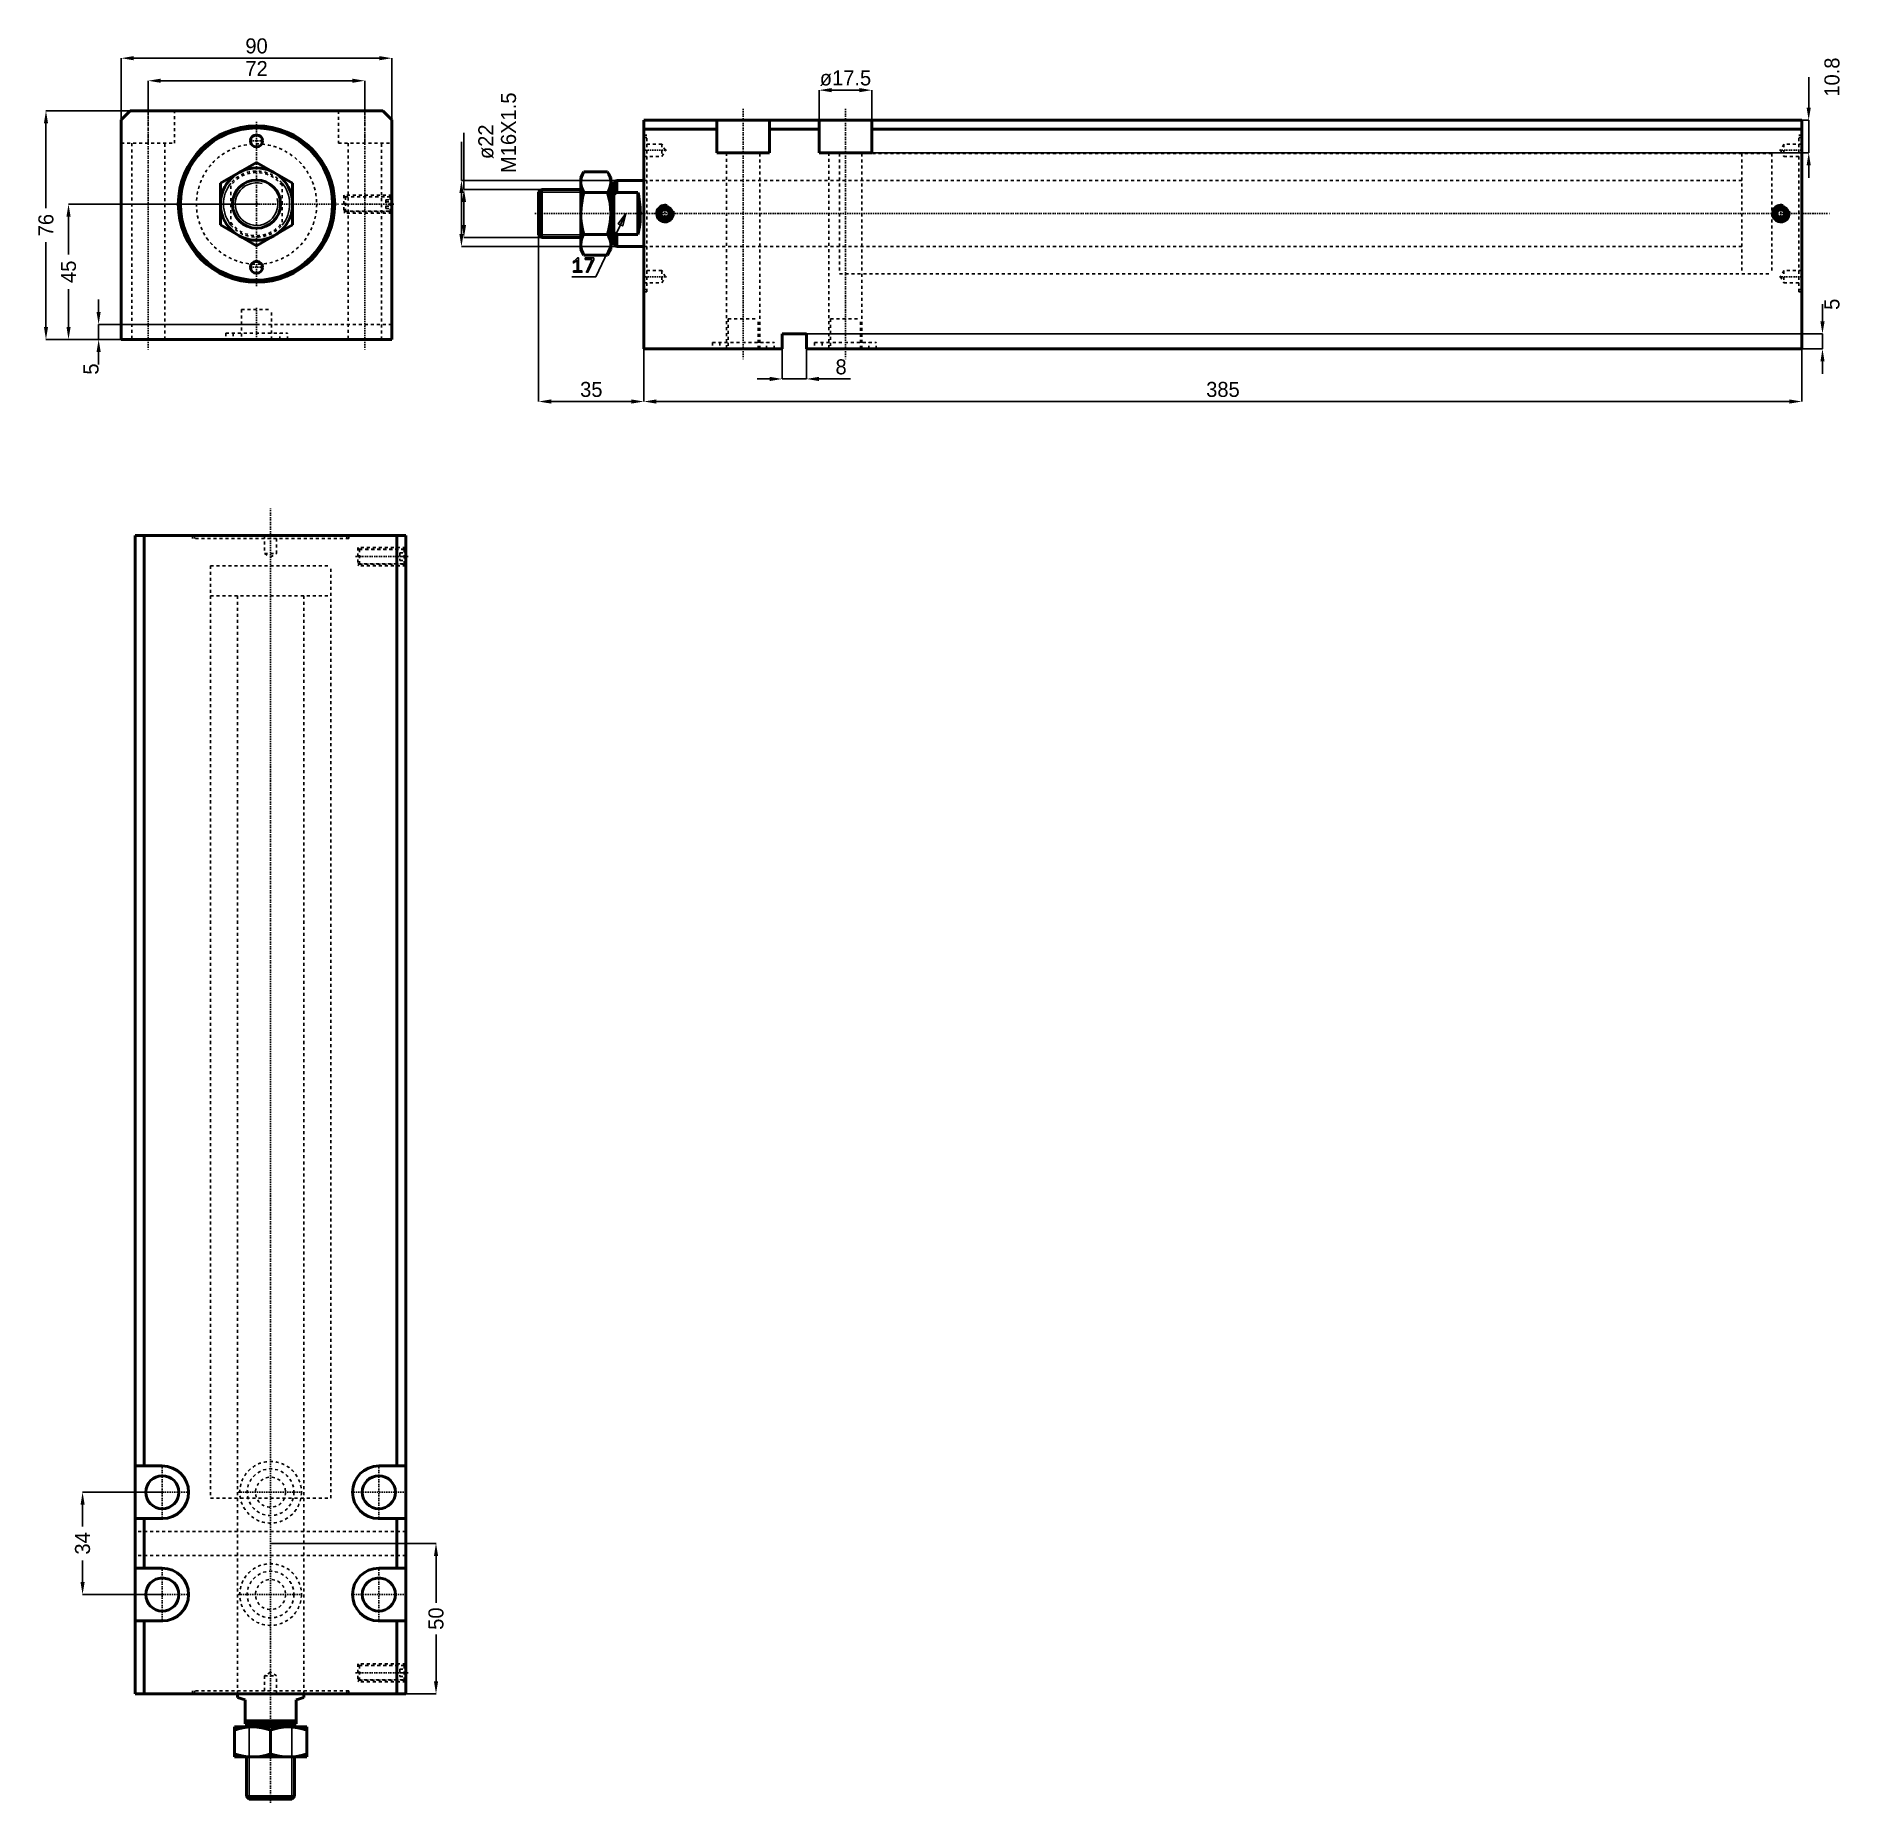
# Model space of a CAD drawing. Header units: millimetres. Extents: x -73 to 527, y -531 to 56.
import ezdxf

# ---------------------------------------------------------------- set-up
doc = ezdxf.new("R2010")
doc.units = ezdxf.units.MM
doc.linetypes.add('Center', pattern=[1.5, 0.45, -0.5, 0.05, -0.5])
doc.linetypes.add('Dashed', pattern=[2, 1, -1])
for name, color, linetype, lineweight in [('2d ConnectionPoints', 7, 'Continuous', 50), ('AM_0', 7, 'Continuous', 50), ('AM_5', 3, 'Continuous', 25), ('AM_7', 7, 'Center', 25), ('AM_9', 6, 'Dashed', 25)]:
    doc.layers.add(name, color=color, linetype=linetype, lineweight=lineweight)
doc.dimstyles.new('ISO-25', dxfattribs={"dimtxt": 2.5, "dimasz": 2.5, "dimexe": 1.25, "dimexo": 0.625, "dimtad": 1, "dimtxsty": 'Standard', "dimcen": 2.5, "dimadec": 0, "dimazin": 0, "dimtfac": 1, "dimtmove": 0, "dimatfit": 3, "dimfxl": 0, "dimarcsym": 0})

# ---------------------------------------------------------------- blocks, each defined once
blk = doc.blocks.new('1_JECX_MF_EXLA_40_300_0_rod__0_in_JECX_MF_160_EXLA_40_300_0__0')
at = {"layer": 'AM_0'}
for p, q in [((-12, 6.93), (0, 13.86)), ((0, 13.86), (12, 6.93)), ((-12, -6.93), (-12, 6.93)), ((12, 6.93), (12, -6.93)), ((0, -13.86), (-12, -6.93)), ((12, -6.93), (0, -13.86))]:
    blk.add_line(p, q, dxfattribs=at)
for radius in [12, 8]:
    blk.add_circle((0, 0), radius, dxfattribs=at)
at = {"layer": 'AM_5'}
blk.add_arc((0, 0), 7.08, 75, 15, dxfattribs=at)
at = {"layer": 'AM_9'}
for p, q in [((-8.5, -6.98), (-8.5, 6.98)), ((8.5, 6.98), (8.5, -6.98))]:
    blk.add_line(p, q, dxfattribs=at)
for points in [[(-8.5, 6.98), (-9.08, 6.21), (-9.58, 5.4), (-10.02, 4.54), (-10.38, 3.65), (-10.65, 2.74), (-10.85, 1.8), (-10.97, 0.84), (-11, -0.12), (-10.95, -1.07), (-10.81, -2.02), (-10.59, -2.96), (-10.3, -3.87), (-9.92, -4.75), (-9.47, -5.6), (-8.94, -6.4), (-8.5, -6.98)], [(8.5, -6.98), (9.08, -6.21), (9.58, -5.4), (10.02, -4.54), (10.38, -3.65), (10.65, -2.74), (10.85, -1.8), (10.97, -0.84), (11, 0.12), (10.95, 1.07), (10.81, 2.02), (10.59, 2.96), (10.3, 3.87), (9.92, 4.75), (9.47, 5.6), (8.94, 6.4), (8.5, 6.98)]]:
    blk.add_lwpolyline(points, dxfattribs=at)
for radius, start, end in [(11, 39.40057, 140.59943), (10.5, 35.95057, 144.04943), (10.5, 215.95057, 324.04943), (11, 219.40057, 320.59943)]:
    blk.add_arc((0, 0), radius, start, end, dxfattribs=at)
blk = doc.blocks.new('2_JECX_MF_EXLA_40_300_0_body__0_in_JECX_MF_160_EXLA_40_300_0__0')
at = {"layer": 'AM_0'}
for p, q in [((-42, 31), (-45, 28)), ((42, 31), (-42, 31)), ((45, 28), (42, 31)), ((-45, 28), (-45, -45)), ((45, -45), (45, 28)), ((-45, -45), (45, -45))]:
    blk.add_line(p, q, dxfattribs=at)
for centre, radius in [((0, 0), 26), ((0, 0), 25.3), ((0, 21), 2), ((0, -21), 2)]:
    blk.add_circle(centre, radius, dxfattribs=at)
at = {"layer": 'AM_5', "linetype": 'Dashed'}
for p, q in [((45, 3), (29, 3)), ((45, -3), (29, -3))]:
    blk.add_line(p, q, dxfattribs=at)
at = {"layer": 'AM_7'}
for p, q in [((-36, 34.8), (-36, -48.8)), ((36, 34.8), (36, -48.8)), ((0, -27.3), (0, 27.3)), ((-2.1, 21), (2.1, 21)), ((-27.3, 0), (27.3, 0)), ((28.2, 0), (45.8, 0)), ((-2.1, -21), (2.1, -21)), ((0, -34.5), (0, -45.5))]:
    blk.add_line(p, q, dxfattribs=at)
at = {"layer": 'AM_9'}
for p, q in [((-36, 20.2), (-36, 31)), ((-27.25, 20.2), (-27.25, 31)), ((27.25, 31), (27.25, 20.2)), ((36, 20.2), (36, 31)), ((-45, 20.2), (-27.25, 20.2)), ((-41.5, 20.2), (-41.5, -45)), ((-30.5, -45), (-30.5, 20.2)), ((27.25, 20.2), (45, 20.2)), ((30.5, 20.2), (30.5, -45)), ((41.5, -45), (41.5, 20.2)), ((29.54, 2.46), (29, 3)), ((29, 3), (29, -3)), ((44.5, 2.4), (29, 2.4)), ((44.46, 2.46), (29.54, 2.46)), ((29.54, 2.46), (29.54, -2.46)), ((43, 1.44), (45, 1.44)), ((43, 1.44), (43, -1.44)), ((43, 0.72), (45, 0.72)), ((45, 3), (44.46, 2.46)), ((44.46, 2.46), (44.46, -2.46)), ((45, 1.9), (44.5, 2.4)), ((44.5, 2.4), (44.5, -2.4)), ((29, -2.4), (44.5, -2.4)), ((29, -3), (29.54, -2.46)), ((29.54, -2.46), (44.46, -2.46)), ((43, -0.72), (45, -0.72)), ((43, -1.44), (45, -1.44)), ((44.46, -2.46), (45, -3)), ((44.5, -2.4), (45, -1.9)), ((-5, -35), (5, -35)), ((-5, -35), (-5, -45)), ((5, -45), (5, -35)), ((45, -40), (-45, -40)), ((-10.25, -42.9), (10.25, -42.9)), ((-10.25, -42.9), (-10.25, -45)), ((-7.75, -42.9), (-7.75, -45)), ((7.75, -45), (7.75, -42.9)), ((10.25, -45), (10.25, -42.9))]:
    blk.add_line(p, q, dxfattribs=at)
blk.add_circle((0, 0), 20, dxfattribs=at)
blk = doc.blocks.new('*D3')
at = {"layer": 'AM_5', "color": 0, "lineweight": -2}
for p, q in [((-45, 28), (-45, 48.5)), ((-40.83, 48.5), (40.83, 48.5)), ((45, 28), (45, 48.5))]:
    blk.add_line(p, q, dxfattribs=at)
at = {"layer": 'AM_5', "color": 0}
for points in [[(-40.83, 49.19), (-40.83, 47.81), (-45, 48.5)], [(40.83, 47.81), (40.83, 49.19), (45, 48.5)]]:
    blk.add_solid(points, dxfattribs=at)
at = {"layer": 'Defpoints', "color": 0}
for p in [(45, 48.5), (-45, 28), (45, 28)]:
    blk.add_point(p, dxfattribs=at)
at = {"layer": 'AM_5', "color": 0, "insert": (0, 52.55), "char_height": 5, "attachment_point": 5}
blk.add_mtext('90', dxfattribs=at)
blk = doc.blocks.new('*D4')
at = {"layer": 'AM_5', "color": 0, "lineweight": -2}
for p, q in [((-36, 31), (-36, 41)), ((-31.83, 41), (31.83, 41)), ((36, 31), (36, 41))]:
    blk.add_line(p, q, dxfattribs=at)
at = {"layer": 'AM_5', "color": 0}
for points in [[(-31.83, 41.69), (-31.83, 40.31), (-36, 41)], [(31.83, 40.31), (31.83, 41.69), (36, 41)]]:
    blk.add_solid(points, dxfattribs=at)
at = {"layer": 'Defpoints', "color": 0}
for p in [(36, 41), (-36, 31), (36, 31)]:
    blk.add_point(p, dxfattribs=at)
at = {"layer": 'AM_5', "color": 0, "insert": (0, 45.05), "char_height": 5, "attachment_point": 5}
blk.add_mtext('72', dxfattribs=at)
blk = doc.blocks.new('*D5')
at = {"layer": 'AM_5', "color": 0, "lineweight": -2}
for p, q in [((-42, 31), (-70, 31)), ((-70, 26.83), (-70, -1.31)), ((-70, -40.83), (-70, -12.69)), ((-45, -45), (-70, -45))]:
    blk.add_line(p, q, dxfattribs=at)
at = {"layer": 'AM_5', "color": 0}
for points in [[(-69.31, 26.83), (-70.69, 26.83), (-70, 31)], [(-70.69, -40.83), (-69.31, -40.83), (-70, -45)]]:
    blk.add_solid(points, dxfattribs=at)
at = {"layer": 'Defpoints', "color": 0}
for p in [(-42, 31), (-70, -45), (-45, -45)]:
    blk.add_point(p, dxfattribs=at)
at = {"layer": 'AM_5', "color": 0, "insert": (-70, -7), "char_height": 5, "attachment_point": 5, "rotation": 90}
blk.add_mtext('76', dxfattribs=at)
blk = doc.blocks.new('*D6')
at = {"layer": 'AM_5', "color": 0, "lineweight": -2}
for p, q in [((0, 0), (-62.5, 0)), ((-62.5, -4.17), (-62.5, -16.75)), ((-62.5, -40.83), (-62.5, -28.25)), ((-45, -45), (-62.5, -45))]:
    blk.add_line(p, q, dxfattribs=at)
at = {"layer": 'AM_5', "color": 0}
for points in [[(-61.81, -4.17), (-63.19, -4.17), (-62.5, 0)], [(-63.19, -40.83), (-61.81, -40.83), (-62.5, -45)]]:
    blk.add_solid(points, dxfattribs=at)
at = {"layer": 'Defpoints', "color": 0}
for p in [(0, 0), (-62.5, -45), (-45, -45)]:
    blk.add_point(p, dxfattribs=at)
at = {"layer": 'AM_5', "color": 0, "insert": (-62.5, -22.5), "char_height": 5, "attachment_point": 5, "rotation": 90}
blk.add_mtext('45', dxfattribs=at)
blk = doc.blocks.new('*D7')
at = {"layer": 'AM_5', "color": 0, "lineweight": -2}
for p, q in [((-52.5, -35.83), (-52.5, -31.67)), ((0, -40), (-52.5, -40)), ((-52.5, -40), (-52.5, -45)), ((-45, -45), (-52.5, -45)), ((-52.5, -49.17), (-52.5, -53.33))]:
    blk.add_line(p, q, dxfattribs=at)
at = {"layer": 'AM_5', "color": 0}
for points in [[(-53.19, -35.83), (-51.81, -35.83), (-52.5, -40)], [(-51.81, -49.17), (-53.19, -49.17), (-52.5, -45)]]:
    blk.add_solid(points, dxfattribs=at)
at = {"layer": 'Defpoints', "color": 0}
for p in [(0, -40), (-52.5, -45), (-45, -45)]:
    blk.add_point(p, dxfattribs=at)
at = {"layer": 'AM_5', "color": 0, "insert": (-55, -54.83), "char_height": 5, "attachment_point": 5, "rotation": 90}
blk.add_mtext('5', dxfattribs=at)
blk = doc.blocks.new('1_JECX_MF_EXLA_40_300_0_rod__0_in_JECX_MF_160_EXLA_40_300_0__4')
at = {"layer": 'AM_0'}
for p, q in [((-11, 0), (-11, -1.19)), ((11, -1.19), (11, 0)), ((-8.5, -2), (-11, -1.19)), ((-8.5, -10), (-8.5, -2)), ((11, -1.19), (8.5, -2)), ((8.5, -2), (8.5, -10)), ((-12, -11), (12, -11)), ((-12, -21), (-12, -11)), ((-8.5, -9), (8.5, -9)), ((-8.5, -10), (8.5, -10)), ((-7.08, -10), (-8, -10.92)), ((-8, -10.92), (8, -10.92)), ((-8, -10.92), (-8, -11)), ((8, -10.92), (7.08, -10)), ((8, -11), (8, -10.92)), ((12, -11), (12, -21)), ((0, -19.93), (0, -12.07)), ((-12, -21), (12, -21)), ((-8, -21), (-8, -34.08)), ((8, -34.08), (8, -21)), ((-8, -34.08), (-7.08, -35)), ((-8, -34.08), (8, -34.08)), ((-7.08, -35), (7.08, -35)), ((7.08, -35), (8, -34.08))]:
    blk.add_line(p, q, dxfattribs=at)
for points in [[(-6, -11), (-6.43, -11.01), (-7.83, -11.11), (-9.22, -11.32), (-10.62, -11.65), (-12, -12.07)], [(0, -12.07), (-1.46, -11.63), (-2.94, -11.29), (-4.46, -11.08), (-6, -11)], [(6, -11), (5.57, -11.01), (4.17, -11.11), (2.78, -11.32), (1.38, -11.65), (0, -12.07)], [(12, -12.07), (10.54, -11.63), (9.06, -11.29), (7.54, -11.08), (6, -11)], [(-12, -19.93), (-10.54, -20.37), (-9.06, -20.71), (-7.54, -20.92), (-6, -21)], [(-6, -21), (-5.57, -20.99), (-4.17, -20.89), (-2.78, -20.68), (-1.38, -20.35), (0, -19.93)], [(0, -19.93), (1.46, -20.37), (2.94, -20.71), (4.46, -20.92), (6, -21)], [(6, -21), (6.43, -20.99), (7.83, -20.89), (9.22, -20.68), (10.62, -20.35), (12, -19.93)]]:
    blk.add_lwpolyline(points, dxfattribs=at)
at = {"layer": 'AM_5'}
for p, q in [((-7.08, -35), (-7.08, -10)), ((7.08, -35), (7.08, -10))]:
    blk.add_line(p, q, dxfattribs=at)
at = {"layer": 'AM_7'}
blk.add_line((0, -36.25), (0, 394.25), dxfattribs=at)
at = {"layer": 'AM_9'}
for p, q in [((-20, 375), (20, 375)), ((-20, 375), (-20, 365)), ((20, 365), (20, 375)), ((-20, 365), (20, 365)), ((-11, 365), (-11, 0)), ((11, 0), (11, 365))]:
    blk.add_line(p, q, dxfattribs=at)
blk = doc.blocks.new('2_JECX_MF_EXLA_40_300_0_body__0_in_JECX_MF_160_EXLA_40_300_0__4')
at = {"layer": 'AM_0'}
for p, q in [((45, 385), (-45, 385)), ((-45, 385), (-45, 0)), ((-42, 385), (-42, 75.75)), ((42, 385), (42, 75.75)), ((45, 385), (45, 0)), ((-36, 75.75), (-45, 75.75)), ((45, 75.75), (36, 75.75)), ((-45, 58.25), (-36, 58.25)), ((-42, 58.25), (-42, 41.75)), ((36, 58.25), (45, 58.25)), ((42, 58.25), (42, 41.75)), ((-36, 41.75), (-45, 41.75)), ((45, 41.75), (36, 41.75)), ((-45, 24.25), (-36, 24.25)), ((-42, 24.25), (-42, 0)), ((36, 24.25), (45, 24.25)), ((42, 24.25), (42, 0)), ((45, 0), (-45, 0))]:
    blk.add_line(p, q, dxfattribs=at)
for centre in [(-36, 67), (36, 67), (-36, 33), (36, 33)]:
    blk.add_circle(centre, 5.5, dxfattribs=at)
for centre, start, end in [((-36, 67), 270, 90), ((36, 67), 90, 270), ((-36, 33), 270, 90), ((36, 33), 90, 270)]:
    blk.add_arc(centre, 8.75, start, end, dxfattribs=at)
at = {"layer": 'AM_5', "linetype": 'Dashed'}
for p, q in [((45, 381), (29, 381)), ((45, 375), (29, 375)), ((45, 10), (29, 10)), ((45, 4), (29, 4))]:
    blk.add_line(p, q, dxfattribs=at)
at = {"layer": 'AM_7'}
for p, q in [((28.2, 378), (45.8, 378)), ((-36, 57.8125), (-36, 76.1875)), ((36, 57.8125), (36, 76.1875)), ((-45.1875, 67), (-26.8125, 67)), ((-10.7625, 67), (10.7625, 67)), ((26.8125, 67), (45.1875, 67)), ((-36, 23.8125), (-36, 42.1875)), ((36, 23.8125), (36, 42.1875)), ((-45.1875, 33), (-26.8125, 33)), ((-10.7625, 33), (10.7625, 33)), ((26.8125, 33), (45.1875, 33)), ((28.2, 7), (45.8, 7))]:
    blk.add_line(p, q, dxfattribs=at)
at = {"layer": 'AM_9'}
for p, q in [((-26, 385), (-26, 384)), ((-25.3, 385), (-25.3, 384)), ((-2, 385), (-2, 379)), ((2, 379), (2, 385)), ((25.3, 384), (25.3, 385)), ((26, 384), (26, 385)), ((26, 384), (-26, 384)), ((-2, 379), (2, 379)), ((-2, 379), (0, 377.8453)), ((0, 377.8453), (2, 379)), ((29, 381), (29, 375)), ((29.5415, 380.4585), (29, 381)), ((44.5, 380.4), (29, 380.4)), ((44.4585, 380.4585), (29.5415, 380.4585)), ((29.5415, 380.4585), (29.5415, 375.5415)), ((43, 379.25), (45, 379.25)), ((43, 379.25), (43, 376.75)), ((45, 381), (44.4585, 380.4585)), ((44.4585, 380.4585), (44.4585, 375.5415)), ((44.5, 380.4), (44.5, 375.6)), ((45, 379.9), (44.5, 380.4)), ((-20, 375), (20, 375)), ((-20, 375), (-20, 65)), ((20, 65), (20, 375)), ((29, 375.6), (44.5, 375.6)), ((29, 375), (29.5415, 375.5415)), ((29.5415, 375.5415), (44.4585, 375.5415)), ((43, 378), (45, 378)), ((43, 376.75), (45, 376.75)), ((44.4585, 375.5415), (45, 375)), ((44.5, 375.6), (45, 376.1)), ((-20, 65), (20, 65)), ((-11, 65), (-11, 0)), ((11, 0), (11, 65)), ((45, 54), (-45, 54)), ((45, 46), (-45, 46)), ((0, 7.1547), (-2, 6)), ((2, 6), (0, 7.1547)), ((29, 10), (29, 4)), ((29.5415, 9.4585), (29, 10)), ((44.5, 9.4), (29, 9.4)), ((44.4585, 9.4585), (29.5415, 9.4585)), ((29.5415, 9.4585), (29.5415, 4.5415)), ((43, 8.25), (45, 8.25)), ((43, 8.25), (43, 5.75)), ((43, 7), (45, 7)), ((45, 10), (44.4585, 9.4585)), ((44.4585, 9.4585), (44.4585, 4.5415)), ((45, 8.9), (44.5, 9.4)), ((44.5, 9.4), (44.5, 4.6)), ((26, 1), (-26, 1)), ((-26, 1), (-26, 0)), ((-25.3, 1), (-25.3, 0)), ((-2, 6), (-2, 0)), ((-2, 6), (2, 6)), ((2, 0), (2, 6)), ((25.3, 0), (25.3, 1)), ((26, 0), (26, 1)), ((29, 4.6), (44.5, 4.6)), ((29, 4), (29.5415, 4.5415)), ((29.5415, 4.5415), (44.4585, 4.5415)), ((43, 5.75), (45, 5.75)), ((44.4585, 4.5415), (45, 4)), ((44.5, 4.6), (45, 5.1))]:
    blk.add_line(p, q, dxfattribs=at)
for centre, radius in [((0, 67), 10.25), ((0, 67), 7.75), ((0, 67), 5), ((0, 33), 10.25), ((0, 33), 7.75), ((0, 33), 5)]:
    blk.add_circle(centre, radius, dxfattribs=at)
blk = doc.blocks.new('*D13')
at = {"layer": 'AM_5', "color": 0, "lineweight": -2}
for p, q in [((4.67, -445.19), (59.67, -445.19)), ((59.67, -449.36), (59.67, -464.94)), ((59.67, -491.02), (59.67, -475.44)), ((49.67, -495.19), (59.67, -495.19))]:
    blk.add_line(p, q, dxfattribs=at)
at = {"layer": 'AM_5', "color": 0}
for points in [[(58.98, -449.36), (60.37, -449.36), (59.67, -445.19)], [(58.98, -491.02), (60.37, -491.02), (59.67, -495.19)]]:
    blk.add_solid(points, dxfattribs=at)
at = {"layer": 'Defpoints', "color": 0}
for p in [(4.67, -445.19), (59.67, -445.19), (49.67, -495.19)]:
    blk.add_point(p, dxfattribs=at)
at = {"layer": 'AM_5', "color": 0, "insert": (59.67, -470.19), "char_height": 5, "attachment_point": 5, "rotation": 90}
blk.add_mtext('50', dxfattribs=at)
blk = doc.blocks.new('*D14')
at = {"layer": 'AM_5', "color": 0, "lineweight": -2}
for p, q in [((-31.33, -428.19), (-57.83, -428.19)), ((-57.83, -432.36), (-57.83, -439.52)), ((-57.83, -458.02), (-57.83, -450.86)), ((-31.33, -462.19), (-57.83, -462.19))]:
    blk.add_line(p, q, dxfattribs=at)
at = {"layer": 'AM_5', "color": 0}
for points in [[(-58.52, -432.36), (-57.13, -432.36), (-57.83, -428.19)], [(-58.52, -458.02), (-57.13, -458.02), (-57.83, -462.19)]]:
    blk.add_solid(points, dxfattribs=at)
at = {"layer": 'Defpoints', "color": 0}
for p in [(-57.83, -428.19), (-31.33, -428.19), (-31.33, -462.19)]:
    blk.add_point(p, dxfattribs=at)
at = {"layer": 'AM_5', "color": 0, "insert": (-57.83, -445.19), "char_height": 5, "attachment_point": 5, "rotation": 90}
blk.add_mtext('34', dxfattribs=at)
blk = doc.blocks.new('1_JECX_MF_EXLA_40_300_0_rod__0_in_JECX_MF_160_EXLA_40_300_0__2')
at = {"layer": 'AM_0'}
for p, q in [((-19.93, 13.86), (-21, 12)), ((-19.93, 13.86), (-12.07, 13.86)), ((-11, 12), (-12.07, 13.86)), ((-34.08, 8), (-35, 7.08)), ((-35, 7.08), (-35, -7.08)), ((-34.08, 8), (-34.08, -8)), ((-21, 8), (-34.08, 8)), ((-21, 12), (-21, -12)), ((-19.93, 6.93), (-12.07, 6.93)), ((-11, 12), (-11, -12)), ((-10.92, 8), (-11, 8)), ((-10, 7.08), (-10.92, 8)), ((-10.92, 8), (-10.92, -8)), ((-9, 11), (-10, 10.5)), ((-10, 10.5), (-10, -10.5)), ((-9, 6.98), (-10, 6.16)), ((0, 11), (-9, 11)), ((-9, 11), (-9, 6.98)), ((-2, 6.98), (-9, 6.98)), ((-2, 6.98), (-2, -6.98)), ((-35, -7.08), (-34.08, -8)), ((-34.08, -8), (-21, -8)), ((-21, -12), (-19.93, -13.86)), ((-19.93, -6.93), (-12.07, -6.93)), ((-12.07, -13.86), (-11, -12)), ((-11, -8), (-10.92, -8)), ((-10.92, -8), (-10, -7.08)), ((-10, -6.16), (-9, -6.98)), ((-10, -10.5), (-9, -11)), ((-9, -6.98), (-2, -6.98)), ((-9, -6.98), (-9, -11)), ((-9, -11), (0, -11)), ((-19.93, -13.86), (-12.07, -13.86))]:
    blk.add_line(p, q, dxfattribs=at)
for points in [[(-19.93, 13.86), (-20.37, 13.01), (-20.71, 12.16), (-20.92, 11.28), (-21, 10.39)], [(-11, 10.39), (-11.01, 10.64), (-11.11, 11.45), (-11.32, 12.25), (-11.65, 13.06), (-12.07, 13.86)], [(-21, 10.39), (-20.99, 10.15), (-20.89, 9.34), (-20.68, 8.53), (-20.35, 7.73), (-19.93, 6.93)], [(-19.93, 6.93), (-20.37, 5.25), (-20.7, 3.54), (-20.92, 1.79), (-21, 0.02), (-21, 0)], [(-12.07, 6.93), (-11.63, 7.77), (-11.29, 8.63), (-11.08, 9.51), (-11, 10.39)], [(-11, 0), (-11.07, 1.74), (-11.28, 3.46), (-11.62, 5.21), (-12.07, 6.93)], [(-2, -6.98), (-1.81, -6.21), (-1.65, -5.4), (-1.51, -4.54), (-1.39, -3.65), (-1.3, -2.74), (-1.24, -1.8), (-1.2, -0.84), (-1.19, 0.12), (-1.2, 1.07), (-1.25, 2.02), (-1.32, 2.96), (-1.42, 3.87), (-1.54, 4.75), (-1.69, 5.6), (-1.86, 6.4), (-2, 6.98)], [(-21, 0), (-20.93, -1.74), (-20.72, -3.46), (-20.38, -5.21), (-19.93, -6.93)], [(-12.07, -6.93), (-11.63, -5.25), (-11.3, -3.54), (-11.08, -1.79), (-11, -0.02), (-11, 0)], [(-19.93, -6.93), (-20.37, -7.77), (-20.71, -8.63), (-20.92, -9.51), (-21, -10.39)], [(-21, -10.39), (-20.99, -10.64), (-20.89, -11.45), (-20.68, -12.25), (-20.35, -13.06), (-19.93, -13.86)], [(-11, -10.39), (-11.01, -10.15), (-11.11, -9.34), (-11.32, -8.53), (-11.65, -7.73), (-12.07, -6.93)], [(-12.07, -13.86), (-11.63, -13.01), (-11.29, -12.16), (-11.08, -11.28), (-11, -10.39)]]:
    blk.add_lwpolyline(points, dxfattribs=at)
at = {"layer": 'AM_5'}
for p, q in [((-35, 7.08), (-10, 7.08)), ((-35, -7.08), (-10, -7.08))]:
    blk.add_line(p, q, dxfattribs=at)
at = {"layer": 'AM_7'}
blk.add_line((-36.25, 0), (394.25, 0), dxfattribs=at)
at = {"layer": 'AM_9'}
for p, q in [((375, 20), (365, 20)), ((365, 20), (365, -20)), ((375, 20), (375, -20)), ((365, 11), (0, 11)), ((0, -11), (365, -11)), ((365, -20), (375, -20))]:
    blk.add_line(p, q, dxfattribs=at)
blk = doc.blocks.new('2_JECX_MF_EXLA_40_300_0_body__0_in_JECX_MF_160_EXLA_40_300_0__2')
at = {"layer": 'AM_0'}
for p, q in [((0, -45), (0, 31)), ((385, 31), (0, 31)), ((24.25, 31), (24.25, 20.2)), ((41.75, 20.2), (41.75, 31)), ((58.25, 31), (58.25, 20.2)), ((75.75, 20.2), (75.75, 31)), ((385, -45), (385, 31)), ((24.25, 28), (0, 28)), ((58.25, 28), (41.75, 28)), ((385, 28), (75.75, 28)), ((24.25, 20.2), (41.75, 20.2)), ((58.25, 20.2), (75.75, 20.2)), ((7, 1.44), (5.75, 0.72)), ((5.75, 0.72), (5.75, -0.72)), ((8.25, 0.72), (7, 1.44)), ((8.25, -0.72), (8.25, 0.72)), ((378, 1.44), (376.75, 0.72)), ((376.75, 0.72), (376.75, -0.72)), ((379.25, 0.72), (378, 1.44)), ((379.25, -0.72), (379.25, 0.72)), ((5.75, -0.72), (7, -1.44)), ((7, -1.44), (8.25, -0.72)), ((376.75, -0.72), (378, -1.44)), ((378, -1.44), (379.25, -0.72)), ((54, -40), (46, -40)), ((46, -40), (46, -45)), ((54, -45), (54, -40)), ((46, -45), (0, -45)), ((385, -45), (54, -45))]:
    blk.add_line(p, q, dxfattribs=at)
for centre, radius in [((7, 0), 2.46), ((7, 0), 2.4), ((7, 0), 1.9), ((378, 0), 2.46), ((378, 0), 2.4), ((378, 0), 1.9)]:
    blk.add_circle(centre, radius, dxfattribs=at)
at = {"layer": 'AM_5'}
for centre in [(7, 0), (378, 0)]:
    blk.add_arc(centre, 3, 75, 15, dxfattribs=at)
at = {"layer": 'AM_7'}
for p, q in [((33, 34.8), (33, -48.8)), ((67, 34.8), (67, -48.8)), ((-0.36, 21), (7.51, 21)), ((377.49, 21), (385.36, 21)), ((7, -3.15), (7, 3.15)), ((378, -3.15), (378, 3.15)), ((-0.36, -21), (7.51, -21)), ((377.49, -21), (385.36, -21))]:
    blk.add_line(p, q, dxfattribs=at)
at = {"layer": 'AM_9'}
for p, q in [((1, 26), (0, 26)), ((1, 25.3), (0, 25.3)), ((1, -26), (1, 26)), ((384, -26), (384, 26)), ((385, 26), (384, 26)), ((385, 25.3), (384, 25.3)), ((6, 23), (0, 23)), ((0, 19), (6, 19)), ((7.15, 21), (6, 23)), ((6, 23), (6, 19)), ((6, 19), (7.15, 21)), ((27.5, 20.2), (27.5, -45)), ((38.5, -45), (38.5, 20.2)), ((61.5, 20.2), (61.5, -45)), ((375, 20), (65, 20)), ((65, 20), (65, -20)), ((72.5, -45), (72.5, 20.2)), ((375, 20), (375, -20)), ((379, 23), (377.85, 21)), ((377.85, 21), (379, 19)), ((385, 23), (379, 23)), ((379, 23), (379, 19)), ((379, 19), (385, 19)), ((65, 11), (0, 11)), ((0, -11), (65, -11)), ((6, -19), (0, -19)), ((0, -23), (6, -23)), ((7.15, -21), (6, -19)), ((6, -19), (6, -23)), ((6, -23), (7.15, -21)), ((65, -20), (375, -20)), ((379, -19), (377.85, -21)), ((377.85, -21), (379, -23)), ((385, -19), (379, -19)), ((379, -19), (379, -23)), ((379, -23), (385, -23)), ((0, -25.3), (1, -25.3)), ((0, -26), (1, -26)), ((384, -25.3), (385, -25.3)), ((384, -26), (385, -26)), ((28, -35), (38, -35)), ((28, -35), (28, -45)), ((38, -45), (38, -35)), ((62, -35), (72, -35)), ((62, -35), (62, -45)), ((72, -45), (72, -35)), ((22.75, -42.9), (43.25, -42.9)), ((22.75, -42.9), (22.75, -45)), ((25.25, -42.9), (25.25, -45)), ((40.75, -45), (40.75, -42.9)), ((43.25, -45), (43.25, -42.9)), ((56.75, -42.9), (77.25, -42.9)), ((56.75, -42.9), (56.75, -45)), ((59.25, -42.9), (59.25, -45)), ((74.75, -45), (74.75, -42.9)), ((77.25, -45), (77.25, -42.9))]:
    blk.add_line(p, q, dxfattribs=at)
blk = doc.blocks.new('*D26')
at = {"layer": 'AM_5', "color": 0, "lineweight": -2}
for p, q in [((187.05, 27.87), (187.05, 37.87)), ((191.21, 37.87), (200.38, 37.87)), ((204.55, 27.87), (204.55, 37.87))]:
    blk.add_line(p, q, dxfattribs=at)
at = {"layer": 'AM_5', "color": 0}
for points in [[(191.21, 38.57), (191.21, 37.18), (187.05, 37.87)], [(200.38, 38.57), (200.38, 37.18), (204.55, 37.87)]]:
    blk.add_solid(points, dxfattribs=at)
at = {"layer": 'Defpoints', "color": 0}
for p in [(204.55, 37.87), (187.05, 27.87), (204.55, 27.87)]:
    blk.add_point(p, dxfattribs=at)
at = {"layer": 'AM_5', "color": 0, "insert": (195.8, 41.87), "char_height": 5, "attachment_point": 5}
blk.add_mtext('ø17.5', dxfattribs=at)
blk = doc.blocks.new('*D27')
at = {"layer": 'AM_5', "color": 0, "lineweight": -2}
for p, q in [((516.05, 32.04), (516.05, 42.21)), ((204.55, 27.87), (516.05, 27.87)), ((516.05, 17.07), (516.05, 27.87)), ((204.55, 17.07), (516.05, 17.07)), ((516.05, 12.91), (516.05, 8.74))]:
    blk.add_line(p, q, dxfattribs=at)
at = {"layer": 'AM_5', "color": 0}
for points in [[(515.35, 32.04), (516.74, 32.04), (516.05, 27.87)], [(515.35, 12.91), (516.74, 12.91), (516.05, 17.07)]]:
    blk.add_solid(points, dxfattribs=at)
at = {"layer": 'Defpoints', "color": 0}
for p in [(204.55, 27.87), (516.05, 27.87), (204.55, 17.07)]:
    blk.add_point(p, dxfattribs=at)
at = {"layer": 'AM_5', "color": 0, "insert": (523.8, 42.21), "char_height": 5, "attachment_point": 5, "rotation": 90}
blk.add_mtext('10.8', dxfattribs=at)
blk = doc.blocks.new('*D28')
at = {"layer": 'AM_5', "color": 0, "lineweight": -2}
for p, q in [((128.8, -48.13), (128.8, -65.63)), ((513.8, -48.13), (513.8, -65.63)), ((132.96, -65.63), (509.63, -65.63))]:
    blk.add_line(p, q, dxfattribs=at)
at = {"layer": 'AM_5', "color": 0}
for points in [[(132.96, -64.93), (132.96, -66.32), (128.8, -65.63)], [(509.63, -64.93), (509.63, -66.32), (513.8, -65.63)]]:
    blk.add_solid(points, dxfattribs=at)
at = {"layer": 'Defpoints', "color": 0}
for p in [(128.8, -48.13), (513.8, -48.13), (513.8, -65.63)]:
    blk.add_point(p, dxfattribs=at)
at = {"layer": 'AM_5', "color": 0, "insert": (321.3, -61.63), "char_height": 5, "attachment_point": 5}
blk.add_mtext('385', dxfattribs=at)
blk = doc.blocks.new('*D29')
at = {"layer": 'AM_5', "color": 0, "lineweight": -2}
for p, q in [((93.8, -3.13), (93.8, -65.63)), ((128.8, -48.13), (128.8, -65.63)), ((97.96, -65.63), (124.63, -65.63))]:
    blk.add_line(p, q, dxfattribs=at)
at = {"layer": 'AM_5', "color": 0}
for points in [[(97.96, -64.93), (97.96, -66.32), (93.8, -65.63)], [(124.63, -64.93), (124.63, -66.32), (128.8, -65.63)]]:
    blk.add_solid(points, dxfattribs=at)
at = {"layer": 'Defpoints', "color": 0}
for p in [(93.8, -3.13), (128.8, -48.13), (128.8, -65.63)]:
    blk.add_point(p, dxfattribs=at)
at = {"layer": 'AM_5', "color": 0, "insert": (111.3, -61.63), "char_height": 5, "attachment_point": 5}
blk.add_mtext('35', dxfattribs=at)
blk = doc.blocks.new('*D30')
at = {"layer": 'AM_5', "color": 0, "lineweight": -2}
for p, q in [((68.13, 7.87), (68.13, 20.71)), ((119.8, 7.87), (68.13, 7.87)), ((68.13, -9.96), (68.13, 3.71)), ((119.8, -14.13), (68.13, -14.13))]:
    blk.add_line(p, q, dxfattribs=at)
at = {"layer": 'AM_5', "color": 0}
for points in [[(67.44, 3.71), (68.83, 3.71), (68.13, 7.87)], [(67.44, -9.96), (68.83, -9.96), (68.13, -14.13)]]:
    blk.add_solid(points, dxfattribs=at)
at = {"layer": 'Defpoints', "color": 0}
for p in [(68.13, 7.87), (119.8, 7.87), (119.8, -14.13)]:
    blk.add_point(p, dxfattribs=at)
at = {"layer": 'AM_5', "color": 0, "insert": (76.3, 20.71), "char_height": 5, "attachment_point": 5, "rotation": 90}
blk.add_mtext('ø22', dxfattribs=at)
blk = doc.blocks.new('*D31')
at = {"layer": 'AM_5', "color": 0, "lineweight": -2}
for p, q in [((68.96, 4.87), (68.96, 23.71)), ((94.72, 4.87), (68.96, 4.87)), ((68.96, -6.96), (68.96, 0.71)), ((94.8, -11.13), (68.96, -11.13))]:
    blk.add_line(p, q, dxfattribs=at)
at = {"layer": 'AM_5', "color": 0}
for points in [[(68.27, 0.71), (69.66, 0.71), (68.96, 4.87)], [(68.27, -6.96), (69.66, -6.96), (68.96, -11.13)]]:
    blk.add_solid(points, dxfattribs=at)
at = {"layer": 'Defpoints', "color": 0}
for p in [(68.96, 4.87), (94.72, 4.87), (94.8, -11.13)]:
    blk.add_point(p, dxfattribs=at)
at = {"layer": 'AM_5', "color": 0, "insert": (83.8, 23.71), "char_height": 5, "attachment_point": 5, "rotation": 90}
blk.add_mtext('M16X1.5', dxfattribs=at)
blk = doc.blocks.new('*D32')
at = {"layer": 'AM_5', "color": 0, "lineweight": -2}
for p, q in [((174.8, -43.13), (174.8, -58.13)), ((182.8, -48.13), (182.8, -58.13)), ((170.63, -58.13), (166.46, -58.13)), ((174.8, -58.13), (182.8, -58.13)), ((186.96, -58.13), (197.52, -58.13))]:
    blk.add_line(p, q, dxfattribs=at)
at = {"layer": 'AM_5', "color": 0}
for points in [[(170.63, -57.43), (170.63, -58.82), (174.8, -58.13)], [(186.96, -57.43), (186.96, -58.82), (182.8, -58.13)]]:
    blk.add_solid(points, dxfattribs=at)
at = {"layer": 'Defpoints', "color": 0}
for p in [(174.8, -43.13), (182.8, -48.13), (182.8, -58.13)]:
    blk.add_point(p, dxfattribs=at)
at = {"layer": 'AM_5', "color": 0, "insert": (194.35, -54.13), "char_height": 5, "attachment_point": 5}
blk.add_mtext('8', dxfattribs=at)
blk = doc.blocks.new('*D33')
at = {"layer": 'AM_5', "color": 0, "lineweight": -2}
for p, q in [((520.63, -38.96), (520.63, -33.29)), ((174.8, -43.13), (520.63, -43.13)), ((520.63, -48.13), (520.63, -43.13)), ((182.8, -48.13), (520.63, -48.13)), ((520.63, -52.29), (520.63, -56.46))]:
    blk.add_line(p, q, dxfattribs=at)
at = {"layer": 'AM_5', "color": 0}
for points in [[(519.94, -38.96), (521.33, -38.96), (520.63, -43.13)], [(519.94, -52.29), (521.33, -52.29), (520.63, -48.13)]]:
    blk.add_solid(points, dxfattribs=at)
at = {"layer": 'Defpoints', "color": 0}
for p in [(174.8, -43.13), (182.8, -48.13), (520.63, -48.13)]:
    blk.add_point(p, dxfattribs=at)
at = {"layer": 'AM_5', "color": 0, "insert": (523.8, -33.29), "char_height": 5, "attachment_point": 5, "rotation": 90}
blk.add_mtext('5', dxfattribs=at)

msp = doc.modelspace()

# ---------------------------------------------------------------- linework, layer by layer
at = {"layer": '2d ConnectionPoints'}
for p in [(0, 0), (128.798, -3.128), (4.675, -495.189)]:
    msp.add_point(p, dxfattribs=at)
at = {"layer": 'AM_5'}
for p, q in [((112.798, -24.128), (122.798, -3.128)), ((104.798, -24.128), (112.798, -24.128))]:
    msp.add_line(p, q, dxfattribs=at)
for points in [[(122.798, -3.128), (121.759, -7.248), (120.254, -6.532), (122.798, -3.128)], [(105.406, -22.212), (106.602, -22.212), (106.602, -18.696), (106.602, -18.696), (106.538, -18.76), (106.429, -18.861), (106.429, -18.861), (106.306, -18.967), (106.215, -19.04), (106.215, -19.04), (106.121, -19.113), (105.98, -19.216), (105.98, -19.216), (105.837, -19.312), (105.741, -19.372), (105.741, -19.372), (105.647, -19.426), (105.517, -19.492), (105.517, -19.492), (105.4, -19.539), (105.328, -19.56), (105.328, -19.066), (105.328, -19.066), (105.417, -19.024), (105.557, -18.944), (105.557, -18.944), (105.704, -18.844), (105.807, -18.765), (105.807, -18.765), (105.911, -18.682), (106.061, -18.552), (106.061, -18.552), (106.206, -18.418), (106.3, -18.325), (106.3, -18.325), (106.388, -18.234), (106.507, -18.106), (106.507, -18.106), (106.609, -17.988), (106.667, -17.916), (107.083, -17.916), (107.083, -22.212), (108.168, -22.212), (108.168, -22.628), (105.406, -22.628), (105.406, -22.212)], [(111.6, -18.371), (109.292, -18.371), (109.292, -17.916), (112.139, -17.916), (112.139, -18.371), (110.202, -22.628), (109.669, -22.628), (111.6, -18.371)]]:
    msp.add_lwpolyline(points, dxfattribs=at)

# ---------------------------------------------------------------- block references
for name, p in [('2_JECX_MF_EXLA_40_300_0_body__0_in_JECX_MF_160_EXLA_40_300_0__0', (0, 0)), ('2_JECX_MF_EXLA_40_300_0_body__0_in_JECX_MF_160_EXLA_40_300_0__2', (128.798, -3.128)), ('1_JECX_MF_EXLA_40_300_0_rod__0_in_JECX_MF_160_EXLA_40_300_0__0', (0, 0)), ('1_JECX_MF_EXLA_40_300_0_rod__0_in_JECX_MF_160_EXLA_40_300_0__2', (128.798, -3.128)), ('1_JECX_MF_EXLA_40_300_0_rod__0_in_JECX_MF_160_EXLA_40_300_0__4', (4.675, -495.189)), ('2_JECX_MF_EXLA_40_300_0_body__0_in_JECX_MF_160_EXLA_40_300_0__4', (4.675, -495.189))]:
    msp.add_blockref(name, p)

# ---------------------------------------------------------------- dimensions: what is measured, and where the dimension line sits
for base, p1, p2, text, picture, middle in [((45, 48.5), (-45, 28), (45, 28), '90', '*D3', (0, 48.5)), ((36, 41), (-36, 31), (36, 31), '72', '*D4', (0, 41)), ((204.548, 37.872), (187.048, 27.872), (204.548, 27.872), 'ø17.5', '*D26', (195.798, 37.872)), ((128.798, -65.628), (93.798, -3.128), (128.798, -48.128), '35', '*D29', (111.298, -65.628)), ((182.798, -58.128), (174.798, -43.128), (182.798, -48.128), '8', '*D32', (194.354, -58.128)), ((513.798, -65.628), (128.798, -48.128), (513.798, -48.128), '385', '*D28', (321.298, -65.628))]:
    dim = msp.add_linear_dim(base=base, p1=p1, p2=p2, text=text, dimstyle='ISO-25', override={"dimtxt": 5, "dimasz": 4.166667, "dimexe": 0, "dimexo": 0, "dimgap": 1.5}, dxfattribs=at)
    dim.commit()
    dim.dimension.update_dxf_attribs({"geometry": picture, "text_midpoint": middle, "dimtype": 160})
for base, p1, p2, text, picture, middle in [((516.048, 27.872), (204.548, 17.072), (204.548, 27.872), '10.8', '*D27', (523.798, 42.205)), ((68.965, 4.872), (94.798, -11.128), (94.718, 4.872), 'M16X1.5', '*D31', (83.798, 23.705)), ((-70, -45), (-42, 31), (-45, -45), '76', '*D5', (-70, -7)), ((68.132, 7.872), (119.798, -14.128), (119.798, 7.872), 'ø22', '*D30', (76.298, 20.705)), ((-62.5, -45), (0, 0), (-45, -45), '45', '*D6', (-62.5, -22.5)), ((-52.5, -45), (0, -40), (-45, -45), '5', '*D7', (-55, -54.833)), ((520.632, -48.128), (174.798, -43.128), (182.798, -48.128), '5', '*D33', (523.798, -33.295)), ((-57.825, -428.189), (-31.325, -462.189), (-31.325, -428.189), '34', '*D14', (-57.825, -445.189)), ((59.675, -445.189), (49.675, -495.189), (4.675, -445.189), '50', '*D13', (59.675, -470.189))]:
    dim = msp.add_linear_dim(base=base, p1=p1, p2=p2, angle=90, text=text, dimstyle='ISO-25', override={"dimtxt": 5, "dimasz": 4.166667, "dimexe": 0, "dimexo": 0, "dimgap": 1.5}, dxfattribs=at)
    dim.commit()
    dim.dimension.update_dxf_attribs({"geometry": picture, "text_midpoint": middle, "dimtype": 160, "text_rotation": 90})

doc.saveas('drawing.dxf')
